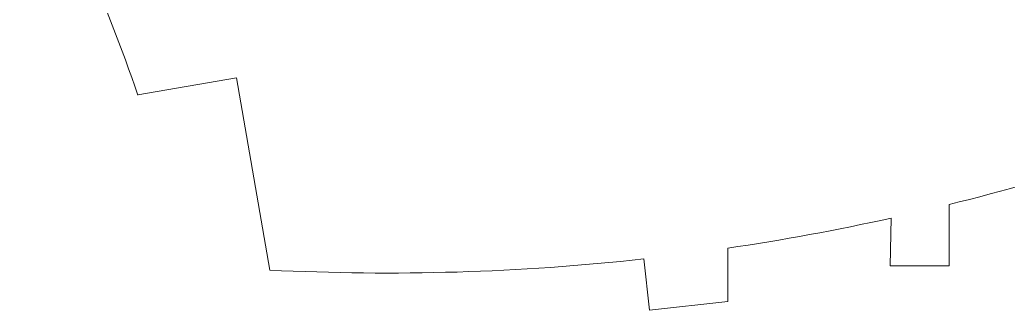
# Model space of a CAD drawing. Header units: inches. Extents: x 36 to 71.8, y 17.4 to 61.8.
# Drawn here: x 53.207 to 55.934, y 35.165 to 35.967 of the extents above; entities that cross this region are included whole.
import ezdxf

# ---------------------------------------------------------------- set-up
doc = ezdxf.new("R2010")
doc.units = ezdxf.units.IN
doc.header["$MEASUREMENT"] = 0
doc.layers.add('00_SOURCE_FROZEN', color=7, linetype='Continuous', lineweight=18)

msp = doc.modelspace()

# ---------------------------------------------------------------- linework, layer by layer
at = {"layer": '00_SOURCE_FROZEN'}
for points in [[(53.8052, 35.8063), (53.533, 35.7591)], [(53.8052, 35.8063), (53.8052, 35.8063)], [(55.6105, 35.4191), (55.6079, 35.2876), (55.7705, 35.2876), (55.7705, 35.4566)], [(54.9286, 35.3065), (54.9443, 35.1648), (55.1599, 35.189), (55.1599, 35.3363)]]:
    msp.add_lwpolyline(points, dxfattribs=at)
for points in [[(54.9286, 35.3065, -0.040089), (53.8973, 35.2756), (53.8052, 35.8063)], [(56.2206, 35.5856, -0.018166), (55.7705, 35.4566, -0.018166)], [(55.6105, 35.4191, -0.017778), (55.1599, 35.3363, -0.017778)]]:
    msp.add_lwpolyline(points, format="xyb", dxfattribs=at)
msp.add_arc((48.3626, 33.9743), 5.4698, 19.0436, 27.6609, dxfattribs=at)

doc.saveas('drawing.dxf')
